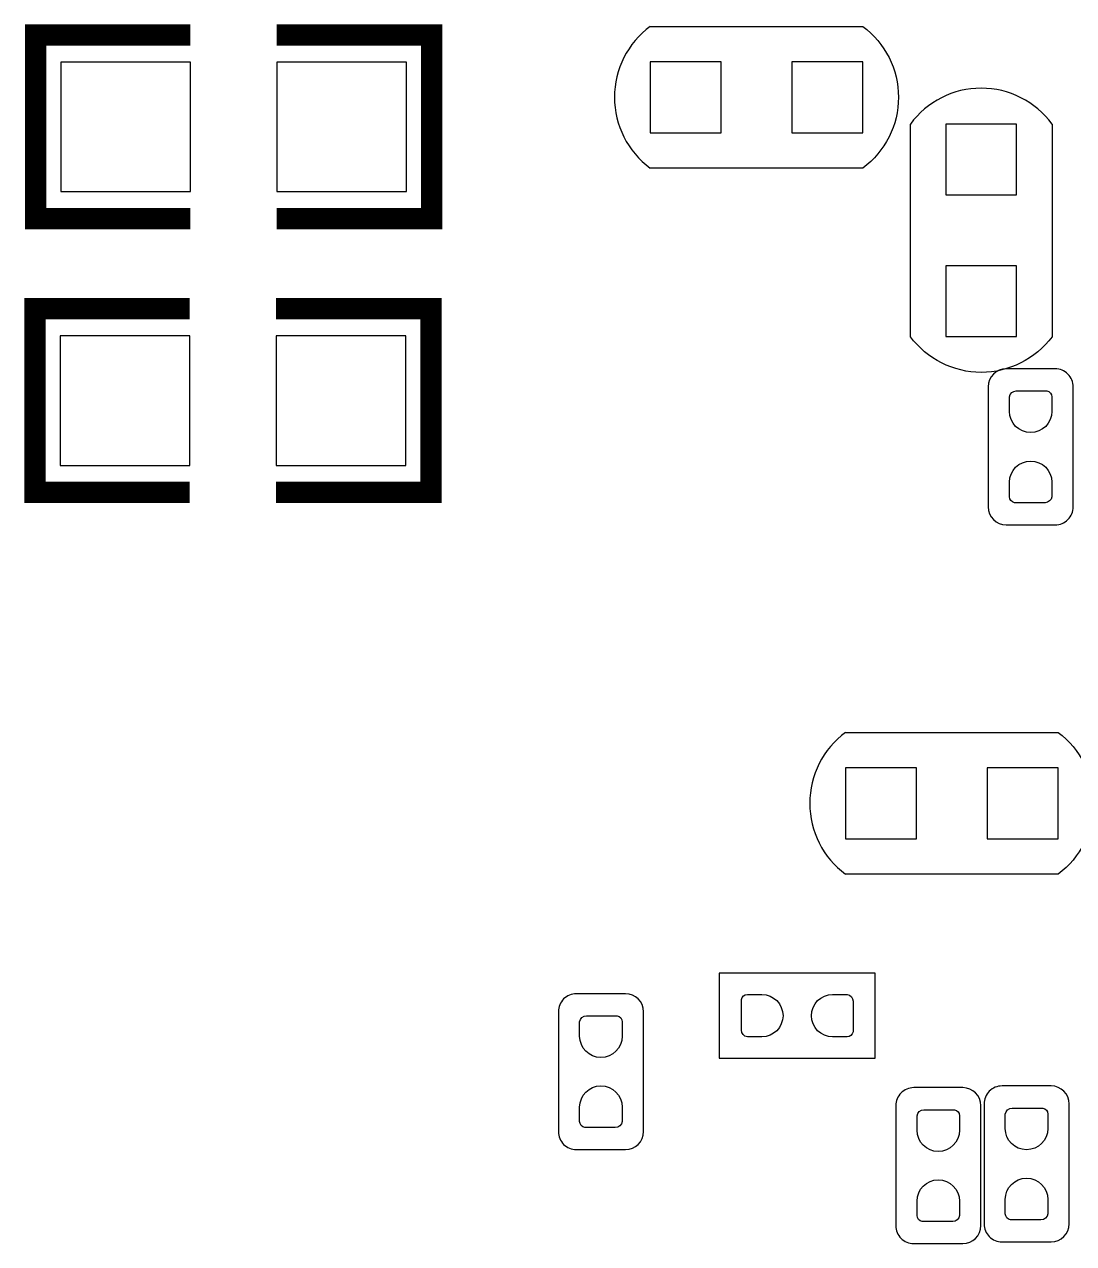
# Model space of a CAD drawing. Extents: x -19.8 to 77.6, y -11.3 to 44.7.
# Drawn here: x 26.09 to 33.49, y 20.16 to 28.76 of the extents above; entities that cross this region are included whole.
import ezdxf

# ---------------------------------------------------------------- set-up
doc = ezdxf.new("R2010")
doc.units = 0
for name, color, linetype in [('PG_ASSEMBLY_BOTTOM', 12, 'CONTINUOUS'), ('PG_SILKSCREEN_BOTTOM', 7, 'CONTINUOUS'), ('PIN_BOTTOM', 52, 'CONTINUOUS')]:
    doc.layers.add(name, color=color, linetype=linetype)

msp = doc.modelspace()

# ---------------------------------------------------------------- linework, layer by layer
at = {"layer": 'PG_ASSEMBLY_BOTTOM', "const_width": 0.100101}
for points in [[(27.25928, 27.394154), (26.16708, 27.394154), (26.16708, 28.689554), (27.25928, 28.689554)], [(27.86888, 27.394154), (28.96108, 27.394154), (28.96108, 28.689554), (27.86888, 28.689554)], [(27.254708, 25.463246), (26.162508, 25.463246), (26.162508, 26.758646), (27.254708, 26.758646)], [(27.864308, 25.463246), (28.956508, 25.463246), (28.956508, 26.758646), (27.864308, 26.758646)]]:
    msp.add_lwpolyline(points, dxfattribs=at)
at = {"layer": 'PG_ASSEMBLY_BOTTOM'}
for points in [[(30.504155, 28.750463, 0.504943), (30.504155, 27.75077)], [(32.004254, 28.750463, -0.503874), (32.004254, 27.75077)], [(33.339786, 28.061869, 0.504969), (32.340067, 28.061869)], [(33.339786, 26.561771, -0.503873), (32.340067, 26.561771)], [(33.015911, 26.334695, 0.414174), (32.888911, 26.207695)], [(33.489113, 26.207695, 0.414253), (33.362113, 26.334695)], [(32.888911, 25.361595, 0.414135), (33.015911, 25.234595)], [(33.362113, 25.234595, 0.414214), (33.489113, 25.361595)], [(31.882613, 23.770107, 0.504992), (31.882613, 22.770313)], [(33.382737, 23.770107, -0.50391), (33.382737, 22.770313)], [(29.983176, 21.927363, 0.414214), (29.856176, 21.800363)], [(30.456378, 21.800363, 0.414135), (30.329378, 21.927363)], [(32.363918, 21.264347, 0.414214), (32.236918, 21.137347)], [(32.83712, 21.137347, 0.414135), (32.71012, 21.264347)], [(32.987031, 21.276335, 0.414214), (32.860031, 21.149335)], [(33.460233, 21.149335, 0.414135), (33.333233, 21.276335)], [(29.856176, 20.954263, 0.414253), (29.983176, 20.827263)], [(30.329378, 20.827263, 0.414174), (30.456378, 20.954263)], [(32.860031, 20.303236, 0.414253), (32.987031, 20.176236)], [(33.333233, 20.176236, 0.414174), (33.460233, 20.303236)], [(32.236918, 20.291247, 0.414253), (32.363918, 20.164247)], [(32.71012, 20.164247, 0.414174), (32.83712, 20.291247)]]:
    msp.add_lwpolyline(points, format="xyb", dxfattribs=at)
for points in [[(30.504155, 28.750463), (32.004254, 28.750463)], [(32.340067, 26.561771), (32.340067, 28.061869)], [(33.339786, 28.061869), (33.339786, 26.561771)], [(32.004254, 27.75077), (30.504155, 27.75077)], [(33.362113, 26.334695), (33.015911, 26.334695)], [(32.888911, 26.207695), (32.888911, 25.361595)], [(33.489113, 25.361595), (33.489113, 26.207695)], [(33.015911, 25.234595), (33.362113, 25.234595)], [(31.882613, 23.770107), (33.382737, 23.770107)], [(33.382737, 22.770313), (31.882613, 22.770313)], [(30.991556, 22.072117), (30.991556, 21.472119)], [(32.091376, 22.072117), (30.991556, 22.072117)], [(32.091376, 21.472119), (32.091376, 22.072117)], [(30.329378, 21.927363), (29.983176, 21.927363)], [(29.856176, 21.800363), (29.856176, 20.954263)], [(30.456378, 20.954263), (30.456378, 21.800363)], [(30.991556, 21.472119), (32.091376, 21.472119)], [(32.71012, 21.264347), (32.363918, 21.264347)], [(33.333233, 21.276335), (32.987031, 21.276335)], [(32.236918, 21.137347), (32.236918, 20.291247)], [(32.83712, 20.291247), (32.83712, 21.137347)], [(32.860031, 21.149335), (32.860031, 20.303236)], [(33.460233, 20.303236), (33.460233, 21.149335)], [(29.983176, 20.827263), (30.329378, 20.827263)], [(32.363918, 20.164247), (32.71012, 20.164247)], [(32.987031, 20.176236), (33.333233, 20.176236)]]:
    msp.add_lwpolyline(points, dxfattribs=at)
at = {"layer": 'PG_SILKSCREEN_BOTTOM', "const_width": 0.150089}
for points in [[(27.25928, 27.394154), (26.16708, 27.394154), (26.16708, 28.689554), (27.25928, 28.689554)], [(27.86888, 27.394154), (28.96108, 27.394154), (28.96108, 28.689554), (27.86888, 28.689554)], [(27.254708, 25.463246), (26.162508, 25.463246), (26.162508, 26.758646), (27.254708, 26.758646)], [(27.864308, 25.463246), (28.956508, 25.463246), (28.956508, 26.758646), (27.864308, 26.758646)]]:
    msp.add_lwpolyline(points, dxfattribs=at)
at = {"layer": 'PG_SILKSCREEN_BOTTOM'}
for points in [[(30.504155, 28.750463, 0.504943), (30.504155, 27.75077)], [(32.004254, 28.750463, -0.503874), (32.004254, 27.75077)], [(33.339786, 28.061869, 0.504969), (32.340067, 28.061869)], [(33.339786, 26.561771, -0.503873), (32.340067, 26.561771)], [(31.882613, 23.770107, 0.504992), (31.882613, 22.770313)], [(33.382737, 23.770107, -0.50391), (33.382737, 22.770313)]]:
    msp.add_lwpolyline(points, format="xyb", dxfattribs=at)
for points in [[(30.504155, 28.750463), (32.004254, 28.750463)], [(32.340067, 26.561771), (32.340067, 28.061869)], [(33.339786, 28.061869), (33.339786, 26.561771)], [(32.004254, 27.75077), (30.504155, 27.75077)], [(31.882613, 23.770107), (33.382737, 23.770107)], [(33.382737, 22.770313), (31.882613, 22.770313)]]:
    msp.add_lwpolyline(points, dxfattribs=at)
at = {"layer": 'PIN_BOTTOM'}
for points in [[(27.25928, 28.499054), (26.34488, 28.499054), (26.34488, 27.584654), (27.25928, 27.584654)], [(28.78328, 28.499054), (27.86888, 28.499054), (27.86888, 27.584654), (28.78328, 27.584654)], [(31.004231, 28.000706), (31.004231, 28.500603), (30.504333, 28.500603), (30.504333, 28.000706)], [(32.004025, 28.000706), (32.004025, 28.500603), (31.504128, 28.500603), (31.504128, 28.000706)], [(32.58994, 27.561832), (33.089837, 27.561832), (33.089837, 28.061729), (32.58994, 28.061729)], [(32.58994, 26.562037), (33.089837, 26.562037), (33.089837, 27.061935), (32.58994, 27.061935)], [(27.254708, 26.568146), (26.340308, 26.568146), (26.340308, 25.653746), (27.254708, 25.653746)], [(28.778708, 26.568146), (27.864308, 26.568146), (27.864308, 25.653746), (28.778708, 25.653746)], [(32.382689, 23.020249), (32.382689, 23.520146), (31.882791, 23.520146), (31.882791, 23.020249)], [(33.382483, 23.020249), (33.382483, 23.520146), (32.882586, 23.520146), (32.882586, 23.020249)]]:
    msp.add_lwpolyline(points, close=True, dxfattribs=at)
for points in [[(33.038821, 26.034924), (33.038821, 26.136524, -0.376179), (33.08731, 26.179018), (33.30321, 26.179018, -0.366061), (33.338999, 26.136524), (33.338999, 26.034924, -0.999182)], [(33.338999, 25.534645), (33.338999, 25.433045, -0.376179), (33.29051, 25.390551), (33.07461, 25.390551, -0.366061), (33.038821, 25.433045), (33.038821, 25.534645, -0.999182)], [(31.291327, 21.622029), (31.189727, 21.622029, -0.376179), (31.147233, 21.670518), (31.147233, 21.886418, -0.366061), (31.189727, 21.922207), (31.291327, 21.922207, -0.999182)], [(31.791605, 21.922207), (31.893205, 21.922207, -0.376179), (31.935699, 21.873718), (31.935699, 21.657818, -0.366061), (31.893205, 21.622029), (31.791605, 21.622029, -0.999182)], [(30.00629, 21.627313), (30.00629, 21.728913, -0.376179), (30.054779, 21.771407), (30.270679, 21.771407, -0.366061), (30.306467, 21.728913), (30.306467, 21.627313, -0.999182)], [(30.306467, 21.127034), (30.306467, 21.025434, -0.376179), (30.257979, 20.98294), (30.042079, 20.98294, -0.366061), (30.00629, 21.025434), (30.00629, 21.127034, -0.999182)], [(32.387032, 20.964296), (32.387032, 21.065896, -0.376179), (32.435521, 21.108391), (32.651421, 21.108391, -0.366061), (32.687209, 21.065896), (32.687209, 20.964296, -0.999182)], [(33.010145, 20.976285), (33.010145, 21.077885, -0.376179), (33.058633, 21.120379), (33.274533, 21.120379, -0.366061), (33.310322, 21.077885), (33.310322, 20.976285, -0.999182)], [(32.687209, 20.464018), (32.687209, 20.362418, -0.376179), (32.638721, 20.319924), (32.422821, 20.319924, -0.366061), (32.387032, 20.362418), (32.387032, 20.464018, -0.999182)], [(33.310322, 20.476007), (33.310322, 20.374407, -0.376179), (33.261833, 20.331913), (33.045933, 20.331913, -0.366061), (33.010145, 20.374407), (33.010145, 20.476007, -0.999182)]]:
    msp.add_lwpolyline(points, format="xyb", close=True, dxfattribs=at)

doc.saveas('drawing.dxf')
